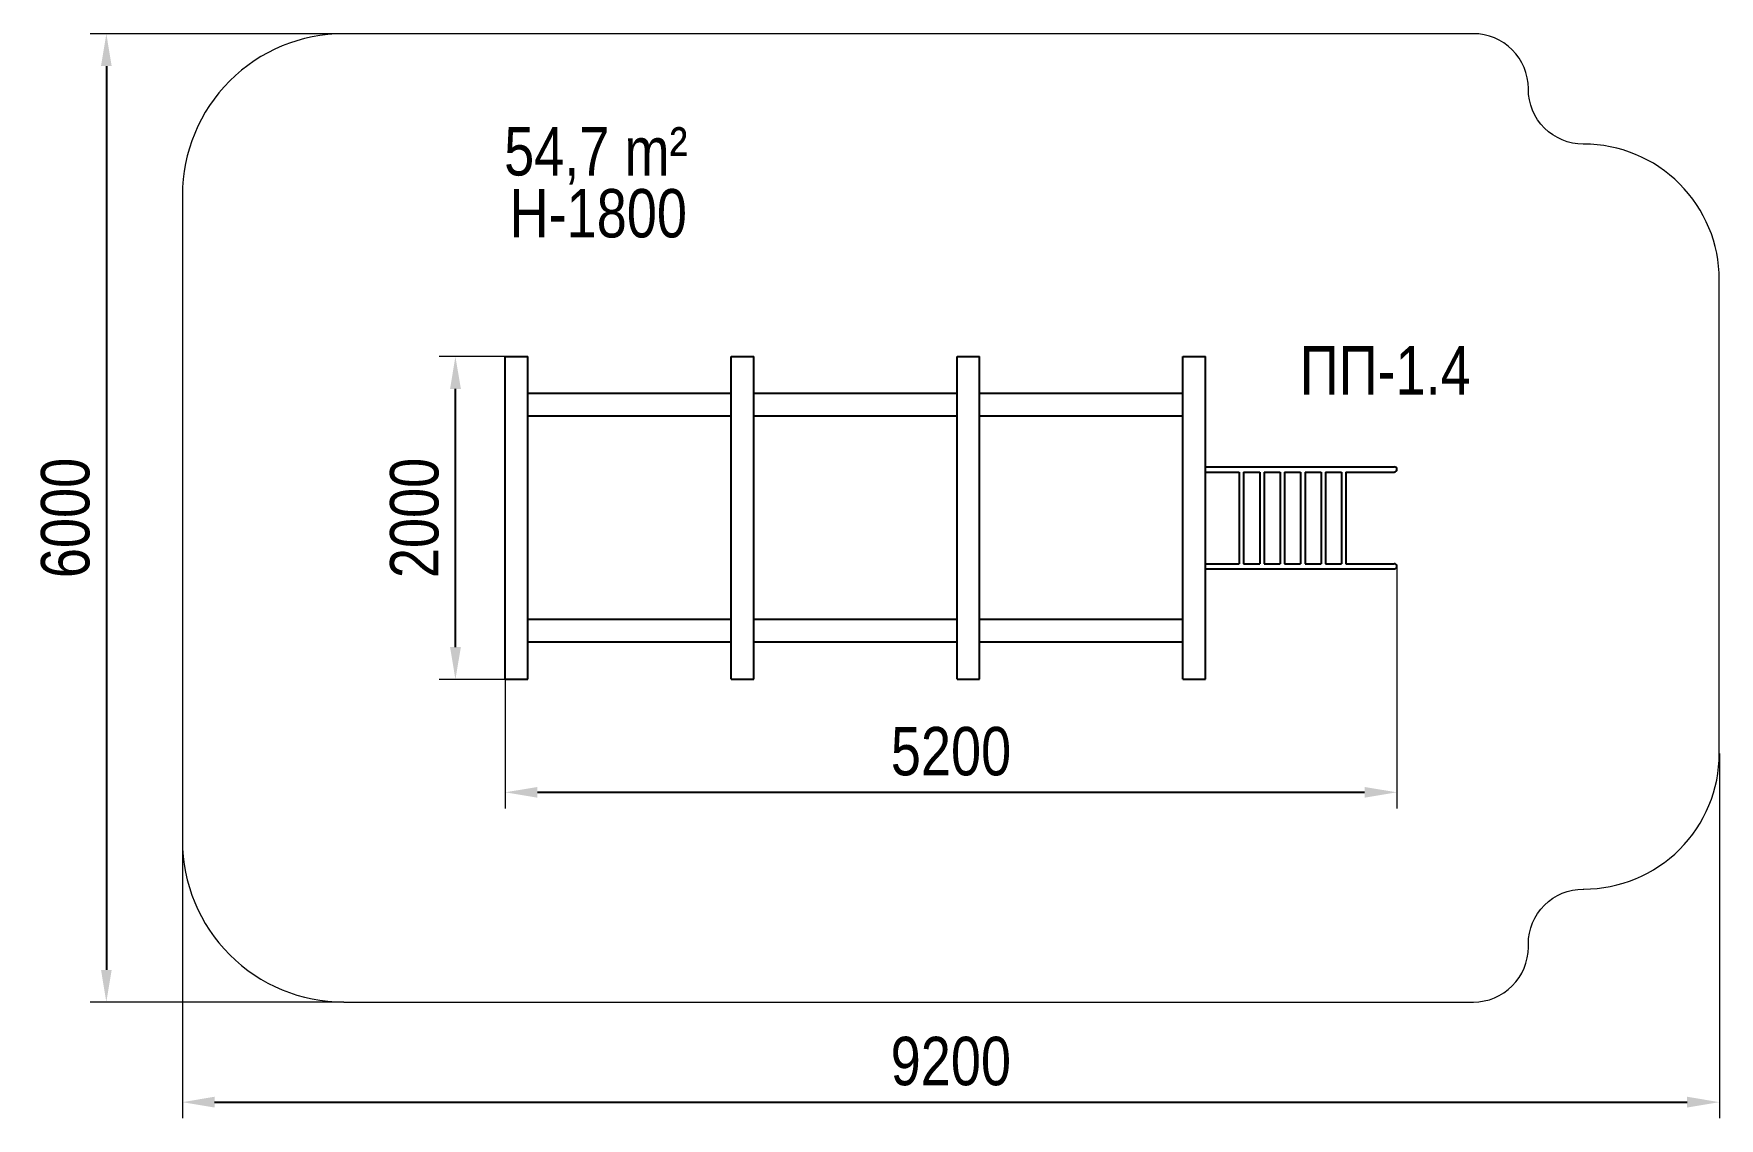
# Model space of a CAD drawing. Header units: millimetres. Extents: x -369 to 10076, y -125 to 6595.
import ezdxf

# ---------------------------------------------------------------- set-up
doc = ezdxf.new("R2010")
doc.units = ezdxf.units.MM
for name, color, linetype in [('DIKOM_АРТИКУЛ', 7, 'Continuous'), ('DIKOM_ЗОНА', 80, 'Continuous'), ('DIKOM_ОБЪЕКТ', 7, 'Continuous'), ('DIKOM_РАЗМЕР_ЗОНА', 7, 'Continuous'), ('DIKOM_РАЗМЕР_ОБЪЕКТА', 7, 'Continuous')]:
    doc.layers.add(name, color=color, linetype=linetype)
doc.styles.add('style1', font='arial.ttf', dxfattribs={"width": 0.8})
doc.dimstyles.new('1-50', dxfattribs={"dimtxt": 300, "dimasz": 200, "dimexe": 100, "dimexo": 0, "dimgap": 100, "dimtad": 1, "dimdec": 0, "dimtxsty": 'style1', "dimcen": 0, "dimclrd": 7, "dimclre": 7, "dimadec": 1, "dimazin": 2, "dimtfac": 1, "dimtdec": 0, "dimtmove": 0, "dimatfit": 3, "dimfxl": 0, "dimlwd": 25, "dimlwe": 18, "dimarcsym": 0})

# ---------------------------------------------------------------- blocks, each defined once
blk = doc.blocks.new('*D17')
at = {"layer": 'Defpoints', "color": 0, "transparency": 16777216}
for p in [(8078, 3295), (2552, 2824), (8078, 1895)]:
    blk.add_point(p, dxfattribs=at)
at = {"layer": 'DIKOM_РАЗМЕР_ОБЪЕКТА', "color": 7, "lineweight": 18, "transparency": 16777216}
for p, q in [((8078, 3295), (8078, 1795)), ((2552, 2824), (2552, 1795))]:
    blk.add_line(p, q, dxfattribs=at)
at = {"layer": 'DIKOM_РАЗМЕР_ОБЪЕКТА', "color": 7, "lineweight": 25, "transparency": 16777216}
blk.add_line((2752, 1895), (7878, 1895), dxfattribs=at)
at = {"layer": 'DIKOM_РАЗМЕР_ОБЪЕКТА', "color": 7, "transparency": 16777216}
for points in [[(2752, 1928), (2752, 1862), (2552, 1895)], [(7878, 1928), (7878, 1862), (8078, 1895)]]:
    blk.add_solid(points, dxfattribs=at)
at = {"layer": 'DIKOM_РАЗМЕР_ОБЪЕКТА', "color": 0, "transparency": 16777216, "insert": (5315, 2148), "char_height": 300, "attachment_point": 5, "style": 'style1'}
blk.add_mtext('5200', dxfattribs=at)
blk = doc.blocks.new('*D18')
at = {"layer": 'Defpoints', "color": 0, "transparency": 16777216}
for p in [(2244, 4595), (2692, 4595), (2692, 2595)]:
    blk.add_point(p, dxfattribs=at)
at = {"layer": 'DIKOM_РАЗМЕР_ОБЪЕКТА', "color": 7, "lineweight": 18, "transparency": 16777216}
for p, q in [((2692, 4595), (2144, 4595)), ((2692, 2595), (2144, 2595))]:
    blk.add_line(p, q, dxfattribs=at)
at = {"layer": 'DIKOM_РАЗМЕР_ОБЪЕКТА', "color": 7, "lineweight": 25, "transparency": 16777216}
blk.add_line((2244, 2795), (2244, 4395), dxfattribs=at)
at = {"layer": 'DIKOM_РАЗМЕР_ОБЪЕКТА', "color": 7, "transparency": 16777216}
for points in [[(2211, 4395), (2278, 4395), (2244, 4595)], [(2211, 2795), (2278, 2795), (2244, 2595)]]:
    blk.add_solid(points, dxfattribs=at)
at = {"layer": 'DIKOM_РАЗМЕР_ОБЪЕКТА', "color": 0, "transparency": 16777216, "insert": (1991, 3595), "char_height": 300, "attachment_point": 5, "rotation": 90, "style": 'style1'}
blk.add_mtext('2000', dxfattribs=at)
blk = doc.blocks.new('*D19')
at = {"layer": 'Defpoints', "color": 0, "transparency": 16777216}
for p in [(1552, 6595), (81, 595), (1552, 595)]:
    blk.add_point(p, dxfattribs=at)
at = {"layer": 'DIKOM_РАЗМЕР_ЗОНА', "color": 7, "lineweight": 18, "transparency": 16777216}
for p, q in [((1552, 6595), (-19, 6595)), ((1552, 595), (-19, 595))]:
    blk.add_line(p, q, dxfattribs=at)
at = {"layer": 'DIKOM_РАЗМЕР_ЗОНА', "color": 7, "lineweight": 25, "transparency": 16777216}
blk.add_line((81, 6395), (81, 795), dxfattribs=at)
at = {"layer": 'DIKOM_РАЗМЕР_ЗОНА', "color": 7, "transparency": 16777216}
for points in [[(48, 6395), (114, 6395), (81, 6595)], [(48, 795), (114, 795), (81, 595)]]:
    blk.add_solid(points, dxfattribs=at)
at = {"layer": 'DIKOM_РАЗМЕР_ЗОНА', "color": 0, "transparency": 16777216, "insert": (-172, 3595), "char_height": 300, "attachment_point": 5, "rotation": 90, "style": 'style1'}
blk.add_mtext('6000', dxfattribs=at)
blk = doc.blocks.new('*D20')
at = {"layer": 'Defpoints', "color": 0, "transparency": 16777216}
for p in [(10076, 2135), (552, 1595), (10076, -25)]:
    blk.add_point(p, dxfattribs=at)
at = {"layer": 'DIKOM_РАЗМЕР_ЗОНА', "color": 7, "lineweight": 18, "transparency": 16777216}
for p, q in [((10076, 2135), (10076, -125)), ((552, 1595), (552, -125))]:
    blk.add_line(p, q, dxfattribs=at)
at = {"layer": 'DIKOM_РАЗМЕР_ЗОНА', "color": 7, "lineweight": 25, "transparency": 16777216}
blk.add_line((752, -25), (9876, -25), dxfattribs=at)
at = {"layer": 'DIKOM_РАЗМЕР_ЗОНА', "color": 7, "transparency": 16777216}
for points in [[(752, 9), (752, -58), (552, -25)], [(9876, 9), (9876, -58), (10076, -25)]]:
    blk.add_solid(points, dxfattribs=at)
at = {"layer": 'DIKOM_РАЗМЕР_ЗОНА', "color": 0, "transparency": 16777216, "insert": (5314, 228), "char_height": 300, "attachment_point": 5, "style": 'style1'}
blk.add_mtext('9200', dxfattribs=at)

msp = doc.modelspace()

# ---------------------------------------------------------------- linework, layer by layer
at = {"layer": 'DIKOM_ЗОНА', "color": 3, "lineweight": 15}
msp.add_lwpolyline([(8892.4, 935.5), (8892.4, 955.5, -0.4142136), (9232.4, 1295.5), (9235.7, 1295.5, 0.4142136), (10075.7, 2135.5), (10075.7, 5071.5, 0.4142136), (9235.7, 5911.5), (9232.4, 5911.5, -0.4142136), (8892.4, 6251.5), (8892.4, 6255.5, 0.4142136), (8552.4, 6595.5), (1552.4, 6595.5, 0.4142136), (552.4, 5595.5), (552.4, 1595.5, 0.4142136), (1552.4, 595.5), (8552.4, 595.5, 0.4142136)], format="xyb", close=True, dxfattribs=at)
at = {"layer": 'DIKOM_ОБЪЕКТ'}
for p, q in [((2552.4, 4595.5), (2692.4, 4595.5)), ((2552.4, 2595.5), (2552.4, 4595.5)), ((2692.4, 2595.5), (2692.4, 4595.5)), ((3952.4, 4595.5), (4092.4, 4595.5)), ((3952.4, 2595.5), (3952.4, 4595.5)), ((4092.4, 2595.5), (4092.4, 4595.5)), ((5352.4, 4595.5), (5492.4, 4595.5)), ((5352.4, 2595.5), (5352.4, 4595.5)), ((5492.4, 2595.5), (5492.4, 4595.5)), ((6752.4, 4595.5), (6892.4, 4595.5)), ((6752.4, 2595.5), (6752.4, 4595.5)), ((6892.4, 2595.5), (6892.4, 4595.5)), ((3952.4, 4365.5), (2692.4, 4365.5)), ((5352.4, 4365.5), (4092.4, 4365.5)), ((6752.4, 4365.5), (5492.4, 4365.5)), ((3952.4, 4225.5), (2692.4, 4225.5)), ((5352.4, 4225.5), (4092.4, 4225.5)), ((6752.4, 4225.5), (5492.4, 4225.5)), ((6892.4, 3911.5), (8061.9, 3911.5)), ((6892.4, 3879.5), (7101.2, 3879.5)), ((7101.2, 3879.5), (7101.2, 3311.5)), ((7128.2, 3879.5), (7228, 3879.5)), ((7128.2, 3879.5), (7128.2, 3311.5)), ((7228, 3879.5), (7228, 3311.5)), ((7255, 3879.5), (7354.8, 3879.5)), ((7255, 3879.5), (7255, 3311.5)), ((7354.8, 3879.5), (7354.8, 3311.5)), ((7381.8, 3879.5), (7481.6, 3879.5)), ((7381.8, 3879.5), (7381.8, 3311.5)), ((7481.6, 3879.5), (7481.6, 3311.5)), ((7508.6, 3879.5), (7608.4, 3879.5)), ((7508.6, 3879.5), (7508.6, 3311.5)), ((7608.4, 3879.5), (7608.4, 3311.5)), ((7635.4, 3879.5), (7735.2, 3879.5)), ((7635.4, 3879.5), (7635.4, 3311.5)), ((7735.2, 3879.5), (7735.2, 3311.5)), ((7762.2, 3879.5), (8061.9, 3879.5)), ((7762.2, 3879.5), (7762.2, 3311.5)), ((6892.4, 3311.5), (7101.2, 3311.5)), ((6892.4, 3279.5), (8061.9, 3279.5)), ((7128.2, 3311.5), (7228, 3311.5)), ((7255, 3311.5), (7354.8, 3311.5)), ((7381.8, 3311.5), (7481.6, 3311.5)), ((7508.6, 3311.5), (7608.4, 3311.5)), ((7635.4, 3311.5), (7735.2, 3311.5)), ((7762.2, 3311.5), (8061.9, 3311.5)), ((3952.4, 2965.5), (2692.4, 2965.5)), ((5352.4, 2965.5), (4092.4, 2965.5)), ((6752.4, 2965.5), (5492.4, 2965.5)), ((3952.4, 2825.5), (2692.4, 2825.5)), ((5352.4, 2825.5), (4092.4, 2825.5)), ((6752.4, 2825.5), (5492.4, 2825.5)), ((2552.4, 2595.5), (2692.4, 2595.5)), ((3952.4, 2595.5), (4092.4, 2595.5)), ((5352.4, 2595.5), (5492.4, 2595.5)), ((6752.4, 2595.5), (6892.4, 2595.5))]:
    msp.add_line(p, q, dxfattribs=at)
for centre in [(8061.9, 3895.5), (8061.9, 3295.5)]:
    msp.add_arc(centre, 16, 270, 90, dxfattribs=at)

# ---------------------------------------------------------------- texts
at = {"layer": 'DIKOM_АРТИКУЛ', "color": 7, "insert": (7475.9, 4659.6), "char_height": 300, "width": 5405.477, "attachment_point": 1, "style": 'style1'}
msp.add_mtext('ПП-1.4', dxfattribs=at)
at = {"layer": 'DIKOM_РАЗМЕР_ОБЪЕКТА', "char_height": 300, "width": 2314.7, "attachment_point": 1, "style": 'style1'}
for s, insert in [('54,7 m²', (2545.9, 6016.9)), ('{\\C0;H-1800}', (2579.4, 5633.1))]:
    msp.add_mtext(s, dxfattribs=dict(at, insert=insert))

# ---------------------------------------------------------------- dimensions: what is measured, and where the dimension line sits
at = {"layer": 'DIKOM_РАЗМЕР_ЗОНА'}
dim = msp.add_linear_dim(base=(81, 595.5), p1=(1552.4, 6595.5), p2=(1552.4, 595.5), angle=90, dimstyle='1-50', dxfattribs=at)
dim.commit()
dim.dimension.update_dxf_attribs({"geometry": '*D19', "text_midpoint": (-172.2, 3595.5)})
dim = msp.add_linear_dim(base=(10075.7, -24.7), p1=(552.4, 1595.5), p2=(10075.7, 2135.5), text='9200', dimstyle='1-50', dxfattribs=at)
dim.commit()
dim.dimension.update_dxf_attribs({"geometry": '*D20', "text_midpoint": (5314, 228.5)})
at = {"layer": 'DIKOM_РАЗМЕР_ОБЪЕКТА'}
dim = msp.add_linear_dim(base=(2244.4, 4595.5), p1=(2692.4, 2595.5), p2=(2692.4, 4595.5), angle=90, dimstyle='1-50', dxfattribs=at)
dim.commit()
dim.dimension.update_dxf_attribs({"geometry": '*D18', "text_midpoint": (1991.2, 3595.5)})
dim = msp.add_linear_dim(base=(8077.9, 1895.1), p1=(2552.4, 2823.7), p2=(8077.9, 3295.5), text='5200', dimstyle='1-50', dxfattribs=at)
dim.commit()
dim.dimension.update_dxf_attribs({"geometry": '*D17', "text_midpoint": (5315.2, 2148.3)})

doc.saveas('drawing.dxf')
